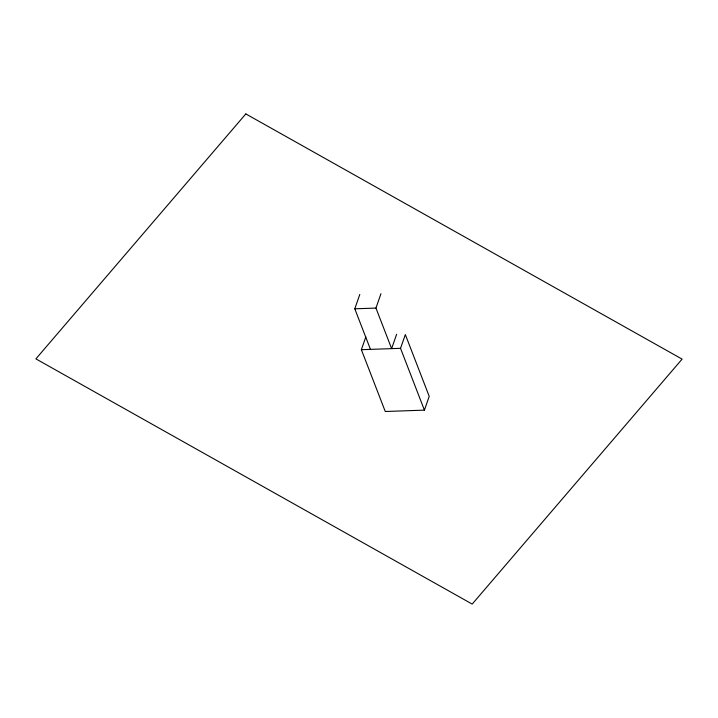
<?xml version="1.0" encoding="UTF-8"?>
<svg xmlns="http://www.w3.org/2000/svg" width="718" height="718" viewBox="0 0 718 718"><rect width="100%" height="100%" fill="white"/><g stroke="black" fill="none" stroke-linecap="round" stroke-linejoin="round"><path stroke-width="1.08" d="M370.47 349.37L354.791 308.803L359.799 294.443M424.419 410.14L400.536 348.329L405.329 334.561L429.22 396.363L424.419 410.14L385.261 411.495L361.369 349.684L365.83 336.895M396.632 334.274L391.633 348.634L375.954 308.076L380.953 293.707M354.791 308.803L375.954 308.076M361.369 349.684L400.536 348.329M245.816 113.911L35.9 358.874L472.193 604.089L682.1 359.117L245.816 113.911"/></g></svg>
